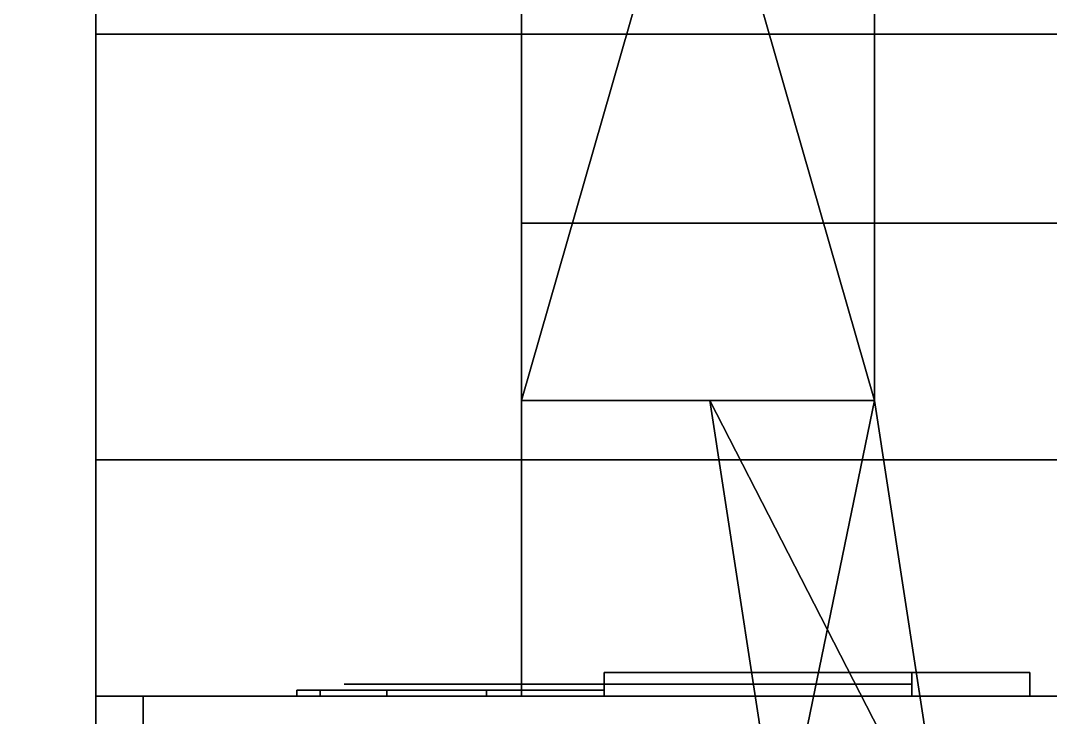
# Model space of a CAD drawing. Extents: x -100 to 2892, y -123 to 2616.
# Drawn here: x 44.82 to 88.37, y 1935.1 to 1964.57 of the extents above; entities that cross this region are included whole.
import ezdxf

# ---------------------------------------------------------------- set-up
doc = ezdxf.new("R2010")
doc.units = 0
for name, color, linetype in [('LAYER0', 7, 'CONTINUOUS'), ('LAYER219', 28, 'CONTINUOUS'), ('LAYER220', 253, 'CONTINUOUS'), ('LAYER221', 28, 'CONTINUOUS'), ('LAYER222', 253, 'CONTINUOUS'), ('LAYER223', 28, 'CONTINUOUS'), ('LAYER224', 253, 'CONTINUOUS'), ('LAYER225', 28, 'CONTINUOUS'), ('LAYER226', 253, 'CONTINUOUS'), ('LAYER227', 28, 'CONTINUOUS'), ('LAYER228', 253, 'CONTINUOUS'), ('LAYER229', 9, 'CONTINUOUS'), ('LAYER360', 9, 'CONTINUOUS'), ('LAYER362', 9, 'CONTINUOUS'), ('LAYER363', 9, 'CONTINUOUS'), ('LAYER88', 7, 'CONTINUOUS'), ('LAYER91', 7, 'CONTINUOUS'), ('LAYER93', 7, 'CONTINUOUS'), ('LAYER98', 7, 'CONTINUOUS')]:
    doc.layers.add(name, color=color, linetype=linetype)

msp = doc.modelspace()

# ---------------------------------------------------------------- linework, layer by layer
at = {"layer": 'LAYER0', "invisible_edges": 1}
for points in [[(2892.49, 2616, -5), (-100, -100.32, -5), (-100, 2616, -5), (2892.49, 2616, -5)], [(-100, -100.32, -5), (2892.49, 2616, -5), (2892.49, -100.32, -5), (-100, -100.32, -5)], [(2892.49, -100.32), (-100, 2616), (-100, -100.32), (2892.49, -100.32)], [(-100, 2616), (2892.49, -100.32), (2892.49, 2616), (-100, 2616)]]:
    msp.add_3dface(points, dxfattribs=at)
at = {"layer": 'LAYER219'}
for points in [[(87.5, 1937, 162), (69.5, 1937, 162), (69.5, 1937, 162), (87.5, 1937, 162)], [(87.5, 1937, 204), (69.5, 1937, 204), (69.5, 1937, 204), (87.5, 1937, 204)], [(82.5, 1937, 174), (82.5, 1936, 174), (69.5, 1936, 174), (69.5, 1937, 174)], [(69.5, 1937, 174), (69.5, 1936, 174), (69.5, 1936, 162), (69.5, 1937, 162)], [(69.5, 1937, 162), (69.5, 1936, 162), (87.5, 1936, 162), (87.5, 1937, 162)], [(82.5, 1937, 192), (82.5, 1936, 192), (69.5, 1936, 192), (69.5, 1937, 192)], [(69.5, 1937, 192), (69.5, 1936, 192), (69.5, 1936, 204), (69.5, 1937, 204)], [(69.5, 1937, 204), (69.5, 1936, 204), (87.5, 1936, 204), (87.5, 1937, 204)], [(82.5, 1937, 174), (82.5, 1936, 174), (82.5, 1936, 192), (82.5, 1937, 192)], [(87.5, 1937, 204), (87.5, 1936, 204), (87.5, 1937, 204)], [(87.5, 1936, 162), (87.5, 1936, 204), (87.5, 1937, 204), (87.5, 1937, 162)], [(69.5, 1936, 174), (69.5, 1936, 162), (69.5, 1936, 174)], [(69.5, 1936, 192), (69.5, 1936, 204), (69.5, 1936, 192)], [(87.5, 1936, 162), (69.5, 1936, 162), (69.5, 1936, 204), (87.5, 1936, 204)], [(82.5, 1936, 174), (82.5, 1936, 192), (82.5, 1936, 174)]]:
    msp.add_3dface(points, dxfattribs=at)
for points, invisible_edges in [([(87.5, 1937, 162), (82.5, 1937, 174), (69.5, 1937, 174), (69.5, 1937, 162)], 1), ([(87.5, 1937, 204), (82.5, 1937, 192), (69.5, 1937, 192), (69.5, 1937, 204)], 1), ([(87.5, 1937, 204), (87.5, 1937, 162), (82.5, 1937, 174), (82.5, 1937, 192)], 10), ([(57.48957, 1936.25, 178.0251), (56.5, 1936.25, 183), (58.5, 1936.25, 183), (58.5, 1936.25, 177.5)], 10), ([(56.5, 1936.25, 183), (57.48957, 1936.25, 187.9749), (58.5, 1936.25, 188.5), (58.5, 1936.25, 183)], 10), ([(60.30761, 1936.25, 173.8076), (57.48957, 1936.25, 178.0251), (58.5, 1936.25, 177.5), (62, 1936.25, 177.5)], 10), ([(57.48957, 1936.25, 187.9749), (60.30761, 1936.25, 192.1924), (62, 1936.25, 188.5), (58.5, 1936.25, 188.5)], 10), ([(58.5, 1936.5, 188.5), (58.5, 1936.5, 177.5), (65.5, 1936.5, 177.5), (65.29048, 1936.5, 188.3167)], 4), ([(64.52512, 1936.25, 170.9896), (60.30761, 1936.25, 173.8076), (62, 1936.25, 177.5), (65.5, 1936.25, 177.5)], 10), ([(60.30761, 1936.25, 192.1924), (64.52512, 1936.25, 195.0104), (65.5, 1936.25, 188.5), (62, 1936.25, 188.5)], 10), ([(69.5, 1936.25, 170), (64.52512, 1936.25, 170.9896), (65.5, 1936.25, 177.5), (69.5, 1936.25, 174)], 2), ([(64.52512, 1936.25, 195.0104), (69.5, 1936.25, 196), (69.5, 1936.25, 192), (65.5, 1936.25, 188.5)], 8), ([(65.29048, 1936.5, 188.3167), (65.5, 1936.5, 177.5), (69.5, 1936.5, 174), (69.5, 1936.5, 192)], 5), ([(69.5, 1936.5, 192), (69.5, 1936.5, 174), (82.5, 1936.5, 174), (82.5, 1936.5, 192)], 1)]:
    msp.add_3dface(points, dxfattribs=dict(at, invisible_edges=invisible_edges))
at = {"layer": 'LAYER220'}
for points in [[(66, 2000.5, 176.2174), (80.92146, 1948.5, 176.2174), (66, 1948.5, 176.2174), (66, 2000.5, 176.2174)], [(80.92146, 2000.5, 176.2174), (80.92146, 1948.5, 176.2174), (66, 2000.5, 176.2174), (80.92146, 2000.5, 176.2174)], [(66, 1948.5, 189.7826), (80.92146, 2000.5, 189.7826), (66, 2000.5, 189.7826), (66, 1948.5, 189.7826)], [(80.92146, 1948.5, 189.7826), (80.92146, 2000.5, 189.7826), (66, 1948.5, 189.7826), (80.92146, 1948.5, 189.7826)], [(80.92146, 2000.5, 176.2174), (80.92146, 1948.5, 189.7826), (80.92146, 1948.5, 176.2174), (80.92146, 2000.5, 176.2174)], [(80.92146, 2000.5, 189.7826), (80.92146, 1948.5, 189.7826), (80.92146, 2000.5, 176.2174), (80.92146, 2000.5, 189.7826)], [(73.95811, 1948.5, 176.2174), (83.90576, 1929.135, 176.2174), (76.94241, 1929.135, 176.2174), (73.95811, 1948.5, 176.2174)], [(80.92146, 1948.5, 176.2174), (83.90576, 1929.135, 176.2174), (73.95811, 1948.5, 176.2174), (80.92146, 1948.5, 176.2174)], [(76.94241, 1929.135, 189.7826), (80.92146, 1948.5, 189.7826), (73.95811, 1948.5, 189.7826), (76.94241, 1929.135, 189.7826)], [(83.90576, 1929.135, 189.7826), (80.92146, 1948.5, 189.7826), (76.94241, 1929.135, 189.7826), (83.90576, 1929.135, 189.7826)], [(80.92146, 1948.5, 176.2174), (83.90576, 1929.135, 189.7826), (83.90576, 1929.135, 176.2174), (80.92146, 1948.5, 176.2174)], [(80.92146, 1948.5, 189.7826), (83.90576, 1929.135, 189.7826), (80.92146, 1948.5, 176.2174), (80.92146, 1948.5, 189.7826)]]:
    msp.add_3dface(points, dxfattribs=at)
at = {"layer": 'LAYER221'}
for points in [[(87.5, 1937, 725.5), (69.5, 1937, 725.5), (69.5, 1937, 725.5), (87.5, 1937, 725.5)], [(87.5, 1937, 767.5), (69.5, 1937, 767.5), (69.5, 1937, 767.5), (87.5, 1937, 767.5)], [(82.5, 1937, 737.5), (82.5, 1936, 737.5), (69.5, 1936, 737.5), (69.5, 1937, 737.5)], [(69.5, 1937, 737.5), (69.5, 1936, 737.5), (69.5, 1936, 725.5), (69.5, 1937, 725.5)], [(69.5, 1937, 725.5), (69.5, 1936, 725.5), (87.5, 1936, 725.5), (87.5, 1937, 725.5)], [(82.5, 1937, 755.5), (82.5, 1936, 755.5), (69.5, 1936, 755.5), (69.5, 1937, 755.5)], [(69.5, 1937, 755.5), (69.5, 1936, 755.5), (69.5, 1936, 767.5), (69.5, 1937, 767.5)], [(69.5, 1937, 767.5), (69.5, 1936, 767.5), (87.5, 1936, 767.5), (87.5, 1937, 767.5)], [(82.5, 1937, 737.5), (82.5, 1936, 737.5), (82.5, 1936, 755.5), (82.5, 1937, 755.5)], [(87.5, 1937, 767.5), (87.5, 1936, 767.5), (87.5, 1937, 767.5)], [(87.5, 1936, 725.5), (87.5, 1936, 767.5), (87.5, 1937, 767.5), (87.5, 1937, 725.5)], [(69.5, 1936, 737.5), (69.5, 1936, 725.5), (69.5, 1936, 737.5)], [(69.5, 1936, 755.5), (69.5, 1936, 767.5), (69.5, 1936, 755.5)], [(87.5, 1936, 725.5), (69.5, 1936, 725.5), (69.5, 1936, 767.5), (87.5, 1936, 767.5)], [(82.5, 1936, 737.5), (82.5, 1936, 755.5), (82.5, 1936, 737.5)]]:
    msp.add_3dface(points, dxfattribs=at)
for points, invisible_edges in [([(87.5, 1937, 725.5), (82.5, 1937, 737.5), (69.5, 1937, 737.5), (69.5, 1937, 725.5)], 1), ([(87.5, 1937, 767.5), (82.5, 1937, 755.5), (69.5, 1937, 755.5), (69.5, 1937, 767.5)], 1), ([(87.5, 1937, 767.5), (87.5, 1937, 725.5), (82.5, 1937, 737.5), (82.5, 1937, 755.5)], 10), ([(57.48957, 1936.25, 741.5251), (56.5, 1936.25, 746.5), (58.5, 1936.25, 746.5), (58.5, 1936.25, 741)], 10), ([(56.5, 1936.25, 746.5), (57.48957, 1936.25, 751.4749), (58.5, 1936.25, 752), (58.5, 1936.25, 746.5)], 10), ([(60.30761, 1936.25, 737.3076), (57.48957, 1936.25, 741.5251), (58.5, 1936.25, 741), (62, 1936.25, 741)], 10), ([(57.48957, 1936.25, 751.4749), (60.30761, 1936.25, 755.6924), (62, 1936.25, 752), (58.5, 1936.25, 752)], 10), ([(58.5, 1936.5, 752), (58.5, 1936.5, 741), (65.5, 1936.5, 741), (65.29048, 1936.5, 751.8167)], 4), ([(64.52512, 1936.25, 734.4896), (60.30761, 1936.25, 737.3076), (62, 1936.25, 741), (65.5, 1936.25, 741)], 10), ([(60.30761, 1936.25, 755.6924), (64.52512, 1936.25, 758.5104), (65.5, 1936.25, 752), (62, 1936.25, 752)], 10), ([(69.5, 1936.25, 733.5), (64.52512, 1936.25, 734.4896), (65.5, 1936.25, 741), (69.5, 1936.25, 737.5)], 2), ([(64.52512, 1936.25, 758.5104), (69.5, 1936.25, 759.5), (69.5, 1936.25, 755.5), (65.5, 1936.25, 752)], 8), ([(65.29048, 1936.5, 751.8167), (65.5, 1936.5, 741), (69.5, 1936.5, 737.5), (69.5, 1936.5, 755.5)], 5), ([(69.5, 1936.5, 755.5), (69.5, 1936.5, 737.5), (82.5, 1936.5, 737.5), (82.5, 1936.5, 755.5)], 1)]:
    msp.add_3dface(points, dxfattribs=dict(at, invisible_edges=invisible_edges))
at = {"layer": 'LAYER222'}
for points in [[(66, 2000.5, 739.7174), (80.92146, 1948.5, 739.7174), (66, 1948.5, 739.7174), (66, 2000.5, 739.7174)], [(80.92146, 2000.5, 739.7174), (80.92146, 1948.5, 739.7174), (66, 2000.5, 739.7174), (80.92146, 2000.5, 739.7174)], [(66, 1948.5, 753.2826), (80.92146, 2000.5, 753.2826), (66, 2000.5, 753.2826), (66, 1948.5, 753.2826)], [(80.92146, 1948.5, 753.2826), (80.92146, 2000.5, 753.2826), (66, 1948.5, 753.2826), (80.92146, 1948.5, 753.2826)], [(80.92146, 2000.5, 739.7174), (80.92146, 1948.5, 753.2826), (80.92146, 1948.5, 739.7174), (80.92146, 2000.5, 739.7174)], [(80.92146, 2000.5, 753.2826), (80.92146, 1948.5, 753.2826), (80.92146, 2000.5, 739.7174), (80.92146, 2000.5, 753.2826)], [(73.95811, 1948.5, 739.7174), (83.90576, 1929.135, 739.7174), (76.94241, 1929.135, 739.7174), (73.95811, 1948.5, 739.7174)], [(80.92146, 1948.5, 739.7174), (83.90576, 1929.135, 739.7174), (73.95811, 1948.5, 739.7174), (80.92146, 1948.5, 739.7174)], [(76.94241, 1929.135, 753.2826), (80.92146, 1948.5, 753.2826), (73.95811, 1948.5, 753.2826), (76.94241, 1929.135, 753.2826)], [(83.90576, 1929.135, 753.2826), (80.92146, 1948.5, 753.2826), (76.94241, 1929.135, 753.2826), (83.90576, 1929.135, 753.2826)], [(80.92146, 1948.5, 739.7174), (83.90576, 1929.135, 753.2826), (83.90576, 1929.135, 739.7174), (80.92146, 1948.5, 739.7174)], [(80.92146, 1948.5, 753.2826), (83.90576, 1929.135, 753.2826), (80.92146, 1948.5, 739.7174), (80.92146, 1948.5, 753.2826)]]:
    msp.add_3dface(points, dxfattribs=at)
at = {"layer": 'LAYER223'}
for points in [[(87.5, 1937, 1289), (69.5, 1937, 1289), (69.5, 1937, 1289), (87.5, 1937, 1289)], [(87.5, 1937, 1331), (69.5, 1937, 1331), (69.5, 1937, 1331), (87.5, 1937, 1331)], [(82.5, 1937, 1301), (82.5, 1936, 1301), (69.5, 1936, 1301), (69.5, 1937, 1301)], [(69.5, 1937, 1301), (69.5, 1936, 1301), (69.5, 1936, 1289), (69.5, 1937, 1289)], [(69.5, 1937, 1289), (69.5, 1936, 1289), (87.5, 1936, 1289), (87.5, 1937, 1289)], [(82.5, 1937, 1319), (82.5, 1936, 1319), (69.5, 1936, 1319), (69.5, 1937, 1319)], [(69.5, 1937, 1319), (69.5, 1936, 1319), (69.5, 1936, 1331), (69.5, 1937, 1331)], [(69.5, 1937, 1331), (69.5, 1936, 1331), (87.5, 1936, 1331), (87.5, 1937, 1331)], [(82.5, 1937, 1301), (82.5, 1936, 1301), (82.5, 1936, 1319), (82.5, 1937, 1319)], [(87.5, 1937, 1331), (87.5, 1936, 1331), (87.5, 1937, 1331)], [(87.5, 1936, 1289), (87.5, 1936, 1331), (87.5, 1937, 1331), (87.5, 1937, 1289)], [(69.5, 1936, 1301), (69.5, 1936, 1289), (69.5, 1936, 1301)], [(69.5, 1936, 1319), (69.5, 1936, 1331), (69.5, 1936, 1319)], [(87.5, 1936, 1289), (69.5, 1936, 1289), (69.5, 1936, 1331), (87.5, 1936, 1331)], [(82.5, 1936, 1301), (82.5, 1936, 1319), (82.5, 1936, 1301)]]:
    msp.add_3dface(points, dxfattribs=at)
for points, invisible_edges in [([(87.5, 1937, 1289), (82.5, 1937, 1301), (69.5, 1937, 1301), (69.5, 1937, 1289)], 1), ([(87.5, 1937, 1331), (82.5, 1937, 1319), (69.5, 1937, 1319), (69.5, 1937, 1331)], 1), ([(87.5, 1937, 1331), (87.5, 1937, 1289), (82.5, 1937, 1301), (82.5, 1937, 1319)], 10), ([(57.48957, 1936.25, 1305.025), (56.5, 1936.25, 1310), (58.5, 1936.25, 1310), (58.5, 1936.25, 1304.5)], 10), ([(56.5, 1936.25, 1310), (57.48957, 1936.25, 1314.975), (58.5, 1936.25, 1315.5), (58.5, 1936.25, 1310)], 10), ([(60.30761, 1936.25, 1300.808), (57.48957, 1936.25, 1305.025), (58.5, 1936.25, 1304.5), (62, 1936.25, 1304.5)], 10), ([(57.48957, 1936.25, 1314.975), (60.30761, 1936.25, 1319.192), (62, 1936.25, 1315.5), (58.5, 1936.25, 1315.5)], 10), ([(58.5, 1936.5, 1315.5), (58.5, 1936.5, 1304.5), (65.5, 1936.5, 1304.5), (65.29048, 1936.5, 1315.317)], 4), ([(64.52512, 1936.25, 1297.99), (60.30761, 1936.25, 1300.808), (62, 1936.25, 1304.5), (65.5, 1936.25, 1304.5)], 10), ([(60.30761, 1936.25, 1319.192), (64.52512, 1936.25, 1322.01), (65.5, 1936.25, 1315.5), (62, 1936.25, 1315.5)], 10), ([(69.5, 1936.25, 1297), (64.52512, 1936.25, 1297.99), (65.5, 1936.25, 1304.5), (69.5, 1936.25, 1301)], 2), ([(64.52512, 1936.25, 1322.01), (69.5, 1936.25, 1323), (69.5, 1936.25, 1319), (65.5, 1936.25, 1315.5)], 8), ([(65.29048, 1936.5, 1315.317), (65.5, 1936.5, 1304.5), (69.5, 1936.5, 1301), (69.5, 1936.5, 1319)], 5), ([(69.5, 1936.5, 1319), (69.5, 1936.5, 1301), (82.5, 1936.5, 1301), (82.5, 1936.5, 1319)], 1)]:
    msp.add_3dface(points, dxfattribs=dict(at, invisible_edges=invisible_edges))
at = {"layer": 'LAYER224'}
for points in [[(66, 2000.5, 1303.217), (80.92146, 1948.5, 1303.217), (66, 1948.5, 1303.217), (66, 2000.5, 1303.217)], [(80.92146, 2000.5, 1303.217), (80.92146, 1948.5, 1303.217), (66, 2000.5, 1303.217), (80.92146, 2000.5, 1303.217)], [(66, 1948.5, 1316.783), (80.92146, 2000.5, 1316.783), (66, 2000.5, 1316.783), (66, 1948.5, 1316.783)], [(80.92146, 1948.5, 1316.783), (80.92146, 2000.5, 1316.783), (66, 1948.5, 1316.783), (80.92146, 1948.5, 1316.783)], [(80.92146, 2000.5, 1303.217), (80.92146, 1948.5, 1316.783), (80.92146, 1948.5, 1303.217), (80.92146, 2000.5, 1303.217)], [(80.92146, 2000.5, 1316.783), (80.92146, 1948.5, 1316.783), (80.92146, 2000.5, 1303.217), (80.92146, 2000.5, 1316.783)], [(73.95811, 1948.5, 1303.217), (83.90576, 1929.135, 1303.217), (76.94241, 1929.135, 1303.217), (73.95811, 1948.5, 1303.217)], [(80.92146, 1948.5, 1303.217), (83.90576, 1929.135, 1303.217), (73.95811, 1948.5, 1303.217), (80.92146, 1948.5, 1303.217)], [(76.94241, 1929.135, 1316.783), (80.92146, 1948.5, 1316.783), (73.95811, 1948.5, 1316.783), (76.94241, 1929.135, 1316.783)], [(83.90576, 1929.135, 1316.783), (80.92146, 1948.5, 1316.783), (76.94241, 1929.135, 1316.783), (83.90576, 1929.135, 1316.783)], [(80.92146, 1948.5, 1303.217), (83.90576, 1929.135, 1316.783), (83.90576, 1929.135, 1303.217), (80.92146, 1948.5, 1303.217)], [(80.92146, 1948.5, 1316.783), (83.90576, 1929.135, 1316.783), (80.92146, 1948.5, 1303.217), (80.92146, 1948.5, 1316.783)]]:
    msp.add_3dface(points, dxfattribs=at)
at = {"layer": 'LAYER225'}
for points in [[(87.5, 1937, 1852.5), (69.5, 1937, 1852.5), (69.5, 1937, 1852.5), (87.5, 1937, 1852.5)], [(87.5, 1937, 1894.5), (69.5, 1937, 1894.5), (69.5, 1937, 1894.5), (87.5, 1937, 1894.5)], [(82.5, 1937, 1864.5), (82.5, 1936, 1864.5), (69.5, 1936, 1864.5), (69.5, 1937, 1864.5)], [(69.5, 1937, 1864.5), (69.5, 1936, 1864.5), (69.5, 1936, 1852.5), (69.5, 1937, 1852.5)], [(69.5, 1937, 1852.5), (69.5, 1936, 1852.5), (87.5, 1936, 1852.5), (87.5, 1937, 1852.5)], [(82.5, 1937, 1882.5), (82.5, 1936, 1882.5), (69.5, 1936, 1882.5), (69.5, 1937, 1882.5)], [(69.5, 1937, 1882.5), (69.5, 1936, 1882.5), (69.5, 1936, 1894.5), (69.5, 1937, 1894.5)], [(69.5, 1937, 1894.5), (69.5, 1936, 1894.5), (87.5, 1936, 1894.5), (87.5, 1937, 1894.5)], [(82.5, 1937, 1864.5), (82.5, 1936, 1864.5), (82.5, 1936, 1882.5), (82.5, 1937, 1882.5)], [(87.5, 1937, 1894.5), (87.5, 1936, 1894.5), (87.5, 1937, 1894.5)], [(87.5, 1936, 1852.5), (87.5, 1936, 1894.5), (87.5, 1937, 1894.5), (87.5, 1937, 1852.5)], [(69.5, 1936, 1864.5), (69.5, 1936, 1852.5), (69.5, 1936, 1864.5)], [(69.5, 1936, 1882.5), (69.5, 1936, 1894.5), (69.5, 1936, 1882.5)], [(87.5, 1936, 1852.5), (69.5, 1936, 1852.5), (69.5, 1936, 1894.5), (87.5, 1936, 1894.5)], [(82.5, 1936, 1864.5), (82.5, 1936, 1882.5), (82.5, 1936, 1864.5)]]:
    msp.add_3dface(points, dxfattribs=at)
for points, invisible_edges in [([(87.5, 1937, 1852.5), (82.5, 1937, 1864.5), (69.5, 1937, 1864.5), (69.5, 1937, 1852.5)], 1), ([(87.5, 1937, 1894.5), (82.5, 1937, 1882.5), (69.5, 1937, 1882.5), (69.5, 1937, 1894.5)], 1), ([(87.5, 1937, 1894.5), (87.5, 1937, 1852.5), (82.5, 1937, 1864.5), (82.5, 1937, 1882.5)], 10), ([(57.48957, 1936.25, 1868.525), (56.5, 1936.25, 1873.5), (58.5, 1936.25, 1873.5), (58.5, 1936.25, 1868)], 10), ([(56.5, 1936.25, 1873.5), (57.48957, 1936.25, 1878.475), (58.5, 1936.25, 1879), (58.5, 1936.25, 1873.5)], 10), ([(60.30761, 1936.25, 1864.308), (57.48957, 1936.25, 1868.525), (58.5, 1936.25, 1868), (62, 1936.25, 1868)], 10), ([(57.48957, 1936.25, 1878.475), (60.30761, 1936.25, 1882.692), (62, 1936.25, 1879), (58.5, 1936.25, 1879)], 10), ([(58.5, 1936.5, 1879), (58.5, 1936.5, 1868), (65.5, 1936.5, 1868), (65.29048, 1936.5, 1878.817)], 4), ([(64.52512, 1936.25, 1861.49), (60.30761, 1936.25, 1864.308), (62, 1936.25, 1868), (65.5, 1936.25, 1868)], 10), ([(60.30761, 1936.25, 1882.692), (64.52512, 1936.25, 1885.51), (65.5, 1936.25, 1879), (62, 1936.25, 1879)], 10), ([(69.5, 1936.25, 1860.5), (64.52512, 1936.25, 1861.49), (65.5, 1936.25, 1868), (69.5, 1936.25, 1864.5)], 2), ([(64.52512, 1936.25, 1885.51), (69.5, 1936.25, 1886.5), (69.5, 1936.25, 1882.5), (65.5, 1936.25, 1879)], 8), ([(65.29048, 1936.5, 1878.817), (65.5, 1936.5, 1868), (69.5, 1936.5, 1864.5), (69.5, 1936.5, 1882.5)], 5), ([(69.5, 1936.5, 1882.5), (69.5, 1936.5, 1864.5), (82.5, 1936.5, 1864.5), (82.5, 1936.5, 1882.5)], 1)]:
    msp.add_3dface(points, dxfattribs=dict(at, invisible_edges=invisible_edges))
at = {"layer": 'LAYER226'}
for points in [[(66, 2000.5, 1866.717), (80.92146, 1948.5, 1866.717), (66, 1948.5, 1866.717), (66, 2000.5, 1866.717)], [(80.92146, 2000.5, 1866.717), (80.92146, 1948.5, 1866.717), (66, 2000.5, 1866.717), (80.92146, 2000.5, 1866.717)], [(66, 1948.5, 1880.283), (80.92146, 2000.5, 1880.283), (66, 2000.5, 1880.283), (66, 1948.5, 1880.283)], [(80.92146, 1948.5, 1880.283), (80.92146, 2000.5, 1880.283), (66, 1948.5, 1880.283), (80.92146, 1948.5, 1880.283)], [(80.92146, 2000.5, 1866.717), (80.92146, 1948.5, 1880.283), (80.92146, 1948.5, 1866.717), (80.92146, 2000.5, 1866.717)], [(80.92146, 2000.5, 1880.283), (80.92146, 1948.5, 1880.283), (80.92146, 2000.5, 1866.717), (80.92146, 2000.5, 1880.283)], [(73.95811, 1948.5, 1866.717), (83.90576, 1929.135, 1866.717), (76.94241, 1929.135, 1866.717), (73.95811, 1948.5, 1866.717)], [(80.92146, 1948.5, 1866.717), (83.90576, 1929.135, 1866.717), (73.95811, 1948.5, 1866.717), (80.92146, 1948.5, 1866.717)], [(76.94241, 1929.135, 1880.283), (80.92146, 1948.5, 1880.283), (73.95811, 1948.5, 1880.283), (76.94241, 1929.135, 1880.283)], [(83.90576, 1929.135, 1880.283), (80.92146, 1948.5, 1880.283), (76.94241, 1929.135, 1880.283), (83.90576, 1929.135, 1880.283)], [(80.92146, 1948.5, 1866.717), (83.90576, 1929.135, 1880.283), (83.90576, 1929.135, 1866.717), (80.92146, 1948.5, 1866.717)], [(80.92146, 1948.5, 1880.283), (83.90576, 1929.135, 1880.283), (80.92146, 1948.5, 1866.717), (80.92146, 1948.5, 1880.283)]]:
    msp.add_3dface(points, dxfattribs=at)
at = {"layer": 'LAYER227'}
for points in [[(87.5, 1937, 2416), (69.5, 1937, 2416), (69.5, 1937, 2416), (87.5, 1937, 2416)], [(87.5, 1937, 2458), (69.5, 1937, 2458), (69.5, 1937, 2458), (87.5, 1937, 2458)], [(82.5, 1937, 2428), (82.5, 1936, 2428), (69.5, 1936, 2428), (69.5, 1937, 2428)], [(69.5, 1937, 2428), (69.5, 1936, 2428), (69.5, 1936, 2416), (69.5, 1937, 2416)], [(69.5, 1937, 2416), (69.5, 1936, 2416), (87.5, 1936, 2416), (87.5, 1937, 2416)], [(82.5, 1937, 2446), (82.5, 1936, 2446), (69.5, 1936, 2446), (69.5, 1937, 2446)], [(69.5, 1937, 2446), (69.5, 1936, 2446), (69.5, 1936, 2458), (69.5, 1937, 2458)], [(69.5, 1937, 2458), (69.5, 1936, 2458), (87.5, 1936, 2458), (87.5, 1937, 2458)], [(82.5, 1937, 2428), (82.5, 1936, 2428), (82.5, 1936, 2446), (82.5, 1937, 2446)], [(87.5, 1937, 2458), (87.5, 1936, 2458), (87.5, 1937, 2458)], [(87.5, 1936, 2416), (87.5, 1936, 2458), (87.5, 1937, 2458), (87.5, 1937, 2416)], [(69.5, 1936, 2428), (69.5, 1936, 2416), (69.5, 1936, 2428)], [(69.5, 1936, 2446), (69.5, 1936, 2458), (69.5, 1936, 2446)], [(87.5, 1936, 2416), (69.5, 1936, 2416), (69.5, 1936, 2458), (87.5, 1936, 2458)], [(82.5, 1936, 2428), (82.5, 1936, 2446), (82.5, 1936, 2428)]]:
    msp.add_3dface(points, dxfattribs=at)
for points, invisible_edges in [([(87.5, 1937, 2416), (82.5, 1937, 2428), (69.5, 1937, 2428), (69.5, 1937, 2416)], 1), ([(87.5, 1937, 2458), (82.5, 1937, 2446), (69.5, 1937, 2446), (69.5, 1937, 2458)], 1), ([(87.5, 1937, 2458), (87.5, 1937, 2416), (82.5, 1937, 2428), (82.5, 1937, 2446)], 10), ([(57.48957, 1936.25, 2432.025), (56.5, 1936.25, 2437), (58.5, 1936.25, 2437), (58.5, 1936.25, 2431.5)], 10), ([(56.5, 1936.25, 2437), (57.48957, 1936.25, 2441.975), (58.5, 1936.25, 2442.5), (58.5, 1936.25, 2437)], 10), ([(60.30761, 1936.25, 2427.808), (57.48957, 1936.25, 2432.025), (58.5, 1936.25, 2431.5), (62, 1936.25, 2431.5)], 10), ([(57.48957, 1936.25, 2441.975), (60.30761, 1936.25, 2446.192), (62, 1936.25, 2442.5), (58.5, 1936.25, 2442.5)], 10), ([(58.5, 1936.5, 2442.5), (58.5, 1936.5, 2431.5), (65.5, 1936.5, 2431.5), (65.29048, 1936.5, 2442.317)], 4), ([(64.52512, 1936.25, 2424.99), (60.30761, 1936.25, 2427.808), (62, 1936.25, 2431.5), (65.5, 1936.25, 2431.5)], 10), ([(60.30761, 1936.25, 2446.192), (64.52512, 1936.25, 2449.01), (65.5, 1936.25, 2442.5), (62, 1936.25, 2442.5)], 10), ([(69.5, 1936.25, 2424), (64.52512, 1936.25, 2424.99), (65.5, 1936.25, 2431.5), (69.5, 1936.25, 2428)], 2), ([(64.52512, 1936.25, 2449.01), (69.5, 1936.25, 2450), (69.5, 1936.25, 2446), (65.5, 1936.25, 2442.5)], 8), ([(65.29048, 1936.5, 2442.317), (65.5, 1936.5, 2431.5), (69.5, 1936.5, 2428), (69.5, 1936.5, 2446)], 5), ([(69.5, 1936.5, 2446), (69.5, 1936.5, 2428), (82.5, 1936.5, 2428), (82.5, 1936.5, 2446)], 1)]:
    msp.add_3dface(points, dxfattribs=dict(at, invisible_edges=invisible_edges))
at = {"layer": 'LAYER228'}
for points in [[(66, 2000.5, 2430.217), (80.92146, 1948.5, 2430.217), (66, 1948.5, 2430.217), (66, 2000.5, 2430.217)], [(80.92146, 2000.5, 2430.217), (80.92146, 1948.5, 2430.217), (66, 2000.5, 2430.217), (80.92146, 2000.5, 2430.217)], [(66, 1948.5, 2443.783), (80.92146, 2000.5, 2443.783), (66, 2000.5, 2443.783), (66, 1948.5, 2443.783)], [(80.92146, 1948.5, 2443.783), (80.92146, 2000.5, 2443.783), (66, 1948.5, 2443.783), (80.92146, 1948.5, 2443.783)], [(80.92146, 2000.5, 2430.217), (80.92146, 1948.5, 2443.783), (80.92146, 1948.5, 2430.217), (80.92146, 2000.5, 2430.217)], [(80.92146, 2000.5, 2443.783), (80.92146, 1948.5, 2443.783), (80.92146, 2000.5, 2430.217), (80.92146, 2000.5, 2443.783)], [(73.95811, 1948.5, 2430.217), (83.90576, 1929.135, 2430.217), (76.94241, 1929.135, 2430.217), (73.95811, 1948.5, 2430.217)], [(80.92146, 1948.5, 2430.217), (83.90576, 1929.135, 2430.217), (73.95811, 1948.5, 2430.217), (80.92146, 1948.5, 2430.217)], [(76.94241, 1929.135, 2443.783), (80.92146, 1948.5, 2443.783), (73.95811, 1948.5, 2443.783), (76.94241, 1929.135, 2443.783)], [(83.90576, 1929.135, 2443.783), (80.92146, 1948.5, 2443.783), (76.94241, 1929.135, 2443.783), (83.90576, 1929.135, 2443.783)], [(80.92146, 1948.5, 2430.217), (83.90576, 1929.135, 2443.783), (83.90576, 1929.135, 2430.217), (80.92146, 1948.5, 2430.217)], [(80.92146, 1948.5, 2443.783), (83.90576, 1929.135, 2443.783), (80.92146, 1948.5, 2430.217), (80.92146, 1948.5, 2443.783)]]:
    msp.add_3dface(points, dxfattribs=at)
at = {"layer": 'LAYER229', "invisible_edges": 1}
for points in [[(466.5, 1936, 83), (50, 1936, 2537), (466.5, 1936, 2537), (466.5, 1936, 83)], [(50, 1936, 2537), (466.5, 1936, 83), (50, 1936, 83), (50, 1936, 2537)], [(466.5, 1936, 83), (50, 1918, 83), (50, 1936, 83), (466.5, 1936, 83)], [(50, 1918, 83), (466.5, 1936, 83), (466.5, 1918, 83), (50, 1918, 83)], [(50, 1918, 83), (50, 1936, 2537), (50, 1936, 83), (50, 1918, 83)], [(50, 1936, 2537), (50, 1918, 83), (50, 1918, 2537), (50, 1936, 2537)], [(466.5, 1918, 2537), (50, 1936, 2537), (50, 1918, 2537), (466.5, 1918, 2537)], [(50, 1936, 2537), (466.5, 1918, 2537), (466.5, 1936, 2537), (50, 1936, 2537)]]:
    msp.add_3dface(points, dxfattribs=at)
at = {"layer": 'LAYER360', "invisible_edges": 1}
for points in [[(48.00001, 2016, 2643), (30.00001, 1916, 2643), (48.00001, 1916, 2643), (48.00001, 2016, 2643)], [(30.00001, 1916, 2643), (48.00001, 2016, 2643), (30.00001, 2016, 2643), (30.00001, 1916, 2643)], [(30.00001, 2016), (48.00001, 1916), (30.00001, 1916), (30.00001, 2016)], [(48.00001, 1916), (30.00001, 2016), (48.00001, 2016), (48.00001, 1916)], [(48.00001, 1916), (48.00001, 2016, 2643), (48.00001, 1916, 2643), (48.00001, 1916)], [(48.00001, 2016, 2643), (48.00001, 1916), (48.00001, 2016), (48.00001, 2016, 2643)]]:
    msp.add_3dface(points, dxfattribs=at)
at = {"layer": 'LAYER362', "invisible_edges": 1}
for points in [[(48.00001, 1964, 2540), (48.00001, 1946, 2640), (48.00001, 1964, 2640), (48.00001, 1964, 2540)], [(48.00001, 1946, 2640), (48.00001, 1964, 2540), (48.00001, 1946, 2540), (48.00001, 1946, 2640)], [(1282, 1964, 2640), (48.00001, 1946, 2640), (1282, 1946, 2640), (1282, 1964, 2640)], [(48.00001, 1946, 2640), (1282, 1964, 2640), (48.00001, 1964, 2640), (48.00001, 1946, 2640)], [(48.00001, 1964, 2540), (1282, 1946, 2540), (48.00001, 1946, 2540), (48.00001, 1964, 2540)], [(1282, 1946, 2540), (48.00001, 1964, 2540), (1282, 1964, 2540), (1282, 1946, 2540)], [(1282, 1964, 2640), (48.00001, 1964, 2540), (48.00001, 1964, 2640), (1282, 1964, 2640)], [(48.00001, 1964, 2540), (1282, 1964, 2640), (1282, 1964, 2540), (48.00001, 1964, 2540)], [(1282, 1946, 2540), (48.00001, 1946, 2640), (48.00001, 1946, 2540), (1282, 1946, 2540)], [(48.00001, 1946, 2640), (1282, 1946, 2540), (1282, 1946, 2640), (48.00001, 1946, 2640)]]:
    msp.add_3dface(points, dxfattribs=at)
at = {"layer": 'LAYER363', "invisible_edges": 1}
for points in [[(48, 1936), (48, 1918, 80), (48, 1936, 80), (48, 1936)], [(48, 1918, 80), (48, 1936), (48, 1918), (48, 1918, 80)], [(1282, 1936, 80), (48, 1918, 80), (1282, 1918, 80), (1282, 1936, 80)], [(48, 1918, 80), (1282, 1936, 80), (48, 1936, 80), (48, 1918, 80)], [(48, 1936), (1282, 1918), (48, 1918), (48, 1936)], [(1282, 1918), (48, 1936), (1282, 1936), (1282, 1918)], [(1282, 1936, 80), (48, 1936), (48, 1936, 80), (1282, 1936, 80)], [(48, 1936), (1282, 1936, 80), (1282, 1936), (48, 1936)]]:
    msp.add_3dface(points, dxfattribs=at)
at = {"layer": 'LAYER88', "invisible_edges": 1}
for points in [[(48, 2496), (66, 1936), (48, 1936), (48, 2496)], [(66, 1936), (48, 2496), (66, 2496), (66, 1936)], [(66, 2496, 2540), (48, 1936, 2540), (66, 1936, 2540), (66, 2496, 2540)], [(48, 1936, 2540), (66, 2496, 2540), (48, 2496, 2540), (48, 1936, 2540)], [(48, 1936, 2540), (48, 2496), (48, 1936), (48, 1936, 2540)], [(48, 2496), (48, 1936, 2540), (48, 2496, 2540), (48, 2496)], [(66, 2496, 2540), (66, 1936), (66, 2496), (66, 2496, 2540)], [(66, 1936), (66, 2496, 2540), (66, 1936, 2540), (66, 1936)], [(48, 1936, 2540), (66, 1936), (66, 1936, 2540), (48, 1936, 2540)], [(66, 1936), (48, 1936, 2540), (48, 1936), (66, 1936)]]:
    msp.add_3dface(points, dxfattribs=at)
at = {"layer": 'LAYER91', "invisible_edges": 1}
for points in [[(459, 2496, 80), (66, 1936, 80), (66, 2496, 80), (459, 2496, 80)], [(66, 1936, 80), (459, 2496, 80), (459, 1936, 80), (66, 1936, 80)], [(66, 2496, 98), (66, 1936, 80), (66, 1936, 98), (66, 2496, 98)], [(66, 1936, 80), (66, 2496, 98), (66, 2496, 80), (66, 1936, 80)], [(459, 1936, 98), (66, 2496, 98), (66, 1936, 98), (459, 1936, 98)], [(66, 2496, 98), (459, 1936, 98), (459, 2496, 98), (66, 2496, 98)], [(459, 1936, 98), (66, 1936, 80), (459, 1936, 80), (459, 1936, 98)], [(66, 1936, 80), (459, 1936, 98), (66, 1936, 98), (66, 1936, 80)]]:
    msp.add_3dface(points, dxfattribs=at)
at = {"layer": 'LAYER93', "invisible_edges": 1}
for points in [[(66, 1956, 80), (66, 1974), (66, 1956), (66, 1956, 80)], [(66, 1974), (66, 1956, 80), (66, 1974, 80), (66, 1974)], [(459, 1956), (66, 1974), (459, 1974), (459, 1956)], [(66, 1974), (459, 1956), (66, 1956), (66, 1974)], [(66, 1956, 80), (459, 1974, 80), (66, 1974, 80), (66, 1956, 80)], [(459, 1974, 80), (66, 1956, 80), (459, 1956, 80), (459, 1974, 80)], [(459, 1956), (66, 1956, 80), (66, 1956), (459, 1956)], [(66, 1956, 80), (459, 1956), (459, 1956, 80), (66, 1956, 80)]]:
    msp.add_3dface(points, dxfattribs=at)
at = {"layer": 'LAYER98', "invisible_edges": 1}
for points in [[(66, 2496, 2539), (459, 1936, 2539), (459, 2496, 2539), (66, 2496, 2539)], [(459, 1936, 2539), (66, 2496, 2539), (66, 1936, 2539), (459, 1936, 2539)], [(66, 2496, 2539), (66, 1936, 2521), (66, 1936, 2539), (66, 2496, 2539)], [(66, 1936, 2521), (66, 2496, 2539), (66, 2496, 2521), (66, 1936, 2521)], [(66, 1936, 2521), (459, 2496, 2521), (459, 1936, 2521), (66, 1936, 2521)], [(459, 2496, 2521), (66, 1936, 2521), (66, 2496, 2521), (459, 2496, 2521)], [(66, 1936, 2521), (459, 1936, 2539), (66, 1936, 2539), (66, 1936, 2521)], [(459, 1936, 2539), (66, 1936, 2521), (459, 1936, 2521), (459, 1936, 2539)]]:
    msp.add_3dface(points, dxfattribs=at)

# ---------------------------------------------------------------- meshes
at = {"layer": 'LAYER219'}
mesh = msp.add_polymesh((2, 9), dxfattribs=at)
for k, corner in enumerate([(69.5, 1936.25, 170), (64.52512, 1936.25, 170.9896), (60.30761, 1936.25, 173.8076), (57.48957, 1936.25, 178.0251), (56.5, 1936.25, 183), (57.48957, 1936.25, 187.9749), (60.30761, 1936.25, 192.1924), (64.52512, 1936.25, 195.0104), (69.5, 1936.25, 196), (69.5, 1936, 170), (64.52512, 1936, 170.9896), (60.30761, 1936, 173.8076), (57.48957, 1936, 178.0251), (56.5, 1936, 183), (57.48957, 1936, 187.9749), (60.30761, 1936, 192.1924), (64.52512, 1936, 195.0104), (69.5, 1936, 196)]):
    mesh.set_mesh_vertex(divmod(k, 9), corner)
at = {"layer": 'LAYER221'}
mesh = msp.add_polymesh((2, 9), dxfattribs=at)
for k, corner in enumerate([(69.5, 1936.25, 733.5), (64.52512, 1936.25, 734.4896), (60.30761, 1936.25, 737.3076), (57.48957, 1936.25, 741.5251), (56.5, 1936.25, 746.5), (57.48957, 1936.25, 751.4749), (60.30761, 1936.25, 755.6924), (64.52512, 1936.25, 758.5104), (69.5, 1936.25, 759.5), (69.5, 1936, 733.5), (64.52512, 1936, 734.4896), (60.30761, 1936, 737.3076), (57.48957, 1936, 741.5251), (56.5, 1936, 746.5), (57.48957, 1936, 751.4749), (60.30761, 1936, 755.6924), (64.52512, 1936, 758.5104), (69.5, 1936, 759.5)]):
    mesh.set_mesh_vertex(divmod(k, 9), corner)
at = {"layer": 'LAYER223'}
mesh = msp.add_polymesh((2, 9), dxfattribs=at)
for k, corner in enumerate([(69.5, 1936.25, 1297), (64.52512, 1936.25, 1297.99), (60.30761, 1936.25, 1300.808), (57.48957, 1936.25, 1305.025), (56.5, 1936.25, 1310), (57.48957, 1936.25, 1314.975), (60.30761, 1936.25, 1319.192), (64.52512, 1936.25, 1322.01), (69.5, 1936.25, 1323), (69.5, 1936, 1297), (64.52512, 1936, 1297.99), (60.30761, 1936, 1300.808), (57.48957, 1936, 1305.025), (56.5, 1936, 1310), (57.48957, 1936, 1314.975), (60.30761, 1936, 1319.192), (64.52512, 1936, 1322.01), (69.5, 1936, 1323)]):
    mesh.set_mesh_vertex(divmod(k, 9), corner)
at = {"layer": 'LAYER225'}
mesh = msp.add_polymesh((2, 9), dxfattribs=at)
for k, corner in enumerate([(69.5, 1936.25, 1860.5), (64.52512, 1936.25, 1861.49), (60.30761, 1936.25, 1864.308), (57.48957, 1936.25, 1868.525), (56.5, 1936.25, 1873.5), (57.48957, 1936.25, 1878.475), (60.30761, 1936.25, 1882.692), (64.52512, 1936.25, 1885.51), (69.5, 1936.25, 1886.5), (69.5, 1936, 1860.5), (64.52512, 1936, 1861.49), (60.30761, 1936, 1864.308), (57.48957, 1936, 1868.525), (56.5, 1936, 1873.5), (57.48957, 1936, 1878.475), (60.30761, 1936, 1882.692), (64.52512, 1936, 1885.51), (69.5, 1936, 1886.5)]):
    mesh.set_mesh_vertex(divmod(k, 9), corner)
at = {"layer": 'LAYER227'}
mesh = msp.add_polymesh((2, 9), dxfattribs=at)
for k, corner in enumerate([(69.5, 1936.25, 2424), (64.52512, 1936.25, 2424.99), (60.30761, 1936.25, 2427.808), (57.48957, 1936.25, 2432.025), (56.5, 1936.25, 2437), (57.48957, 1936.25, 2441.975), (60.30761, 1936.25, 2446.192), (64.52512, 1936.25, 2449.01), (69.5, 1936.25, 2450), (69.5, 1936, 2424), (64.52512, 1936, 2424.99), (60.30761, 1936, 2427.808), (57.48957, 1936, 2432.025), (56.5, 1936, 2437), (57.48957, 1936, 2441.975), (60.30761, 1936, 2446.192), (64.52512, 1936, 2449.01), (69.5, 1936, 2450)]):
    mesh.set_mesh_vertex(divmod(k, 9), corner)

doc.saveas('drawing.dxf')
